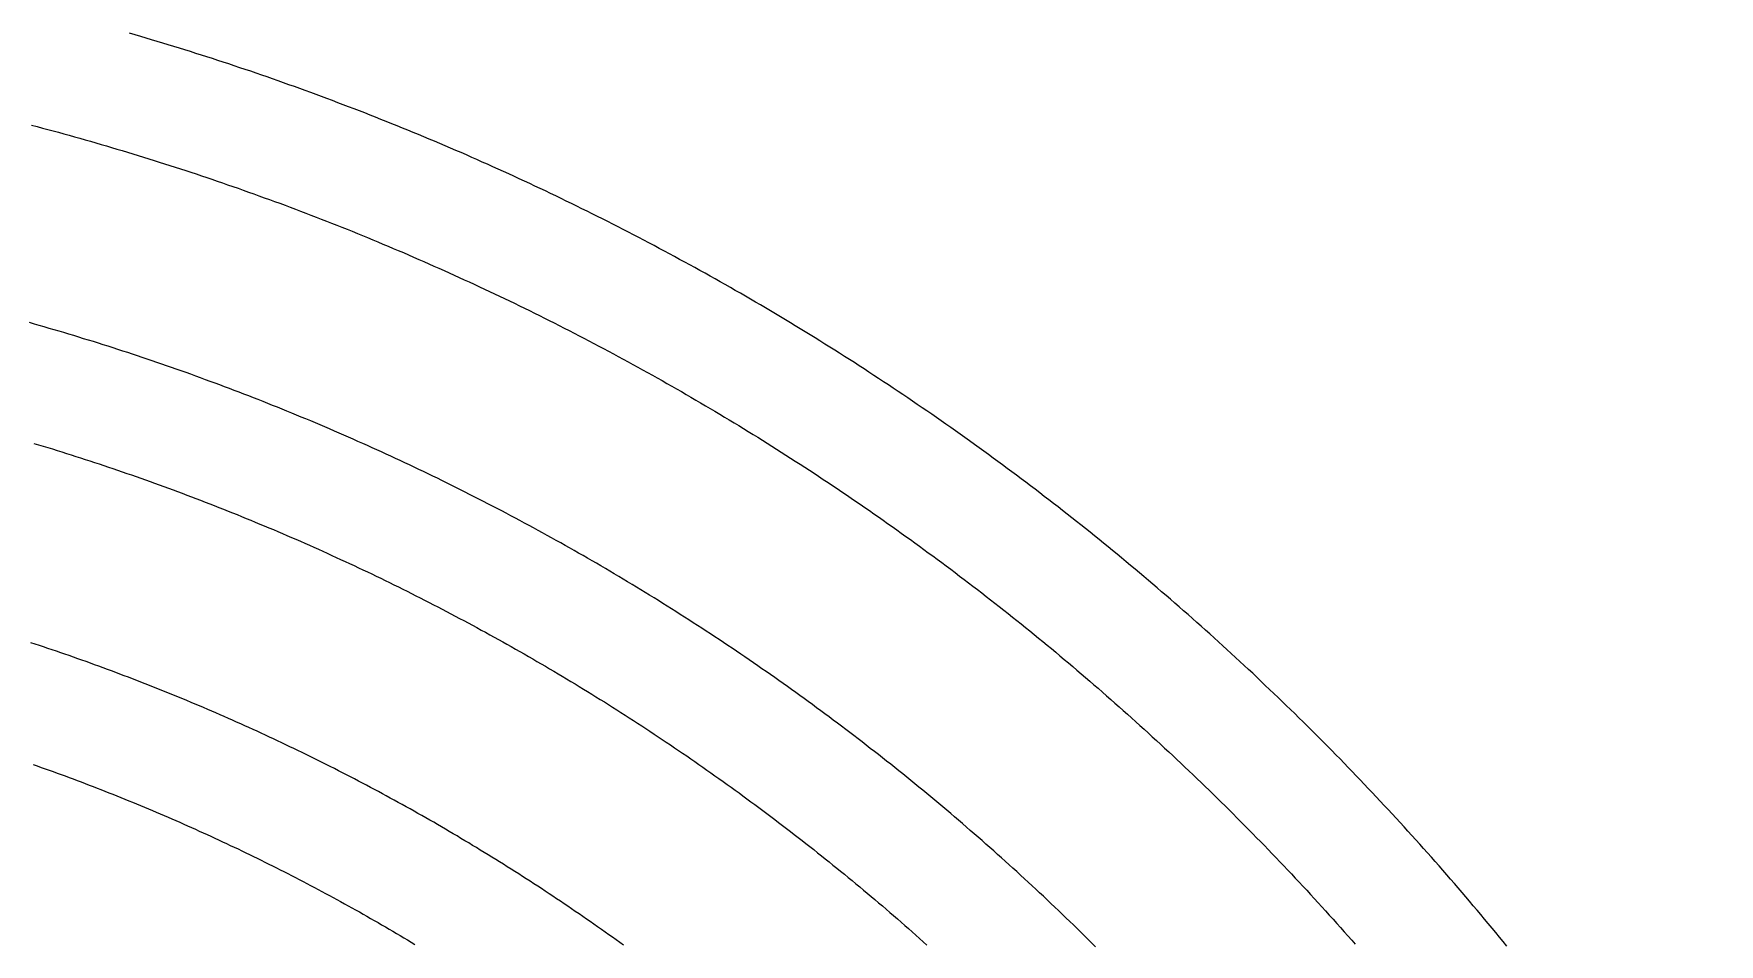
# Model space of a CAD drawing. Header units: inches. Extents: x -43479 to 56521, y -44741 to 59530.
# Drawn here: x 4498 to 6263, y 40971 to 41923 of the extents above; entities that cross this region are included whole.
import ezdxf

# ---------------------------------------------------------------- set-up
doc = ezdxf.new("R2010")
doc.units = ezdxf.units.IN
doc.header["$MEASUREMENT"] = 0

# ---------------------------------------------------------------- blocks, each defined once
blk = doc.blocks.new('kanishk_spiralEditV1')
for points in [[(5040.3, -368.8), (5036.4, -373.5), (5032.5, -378.3), (5028.6, -383), (5024.7, -387.7), (5020.8, -392.4), (5016.9, -397.1), (5013, -401.7), (5009.1, -406.4), (5005.1, -411.1), (5001.2, -415.7), (4997.2, -420.4), (4993.3, -425), (4989.3, -429.7), (4985.3, -434.3), (4981.3, -438.9), (4977.3, -443.5), (4973.3, -448.1), (4969.3, -452.7), (4965.2, -457.3), (4961.2, -461.8), (4957.1, -466.4), (4953.1, -471), (4949, -475.5), (4944.9, -480), (4940.8, -484.6), (4936.7, -489.1), (4932.6, -493.6), (4928.5, -498.1), (4924.4, -502.6), (4920.2, -507.1), (4916.1, -511.6), (4911.9, -516), (4907.7, -520.5), (4903.6, -524.9), (4899.4, -529.4), (4895.2, -533.8), (4891, -538.2), (4886.8, -542.6), (4882.6, -547), (4878.3, -551.4), (4874.1, -555.8), (4869.8, -560.2), (4865.6, -564.6), (4861.3, -568.9), (4857, -573.3), (4852.8, -577.6), (4848.5, -581.9), (4844.2, -586.3), (4839.9, -590.6), (4835.5, -594.9), (4831.2, -599.2), (4826.9, -603.5), (4822.5, -607.7), (4818.2, -612), (4813.8, -616.3), (4809.4, -620.5), (4805.1, -624.8), (4800.7, -629), (4796.3, -633.2), (4791.9, -637.4), (4787.4, -641.6), (4783, -645.8), (4778.6, -650), (4774.2, -654.2), (4769.7, -658.3), (4765.2, -662.5), (4760.8, -666.6), (4756.3, -670.8), (4751.8, -674.9), (4747.3, -679), (4742.8, -683.1), (4738.3, -687.2), (4733.8, -691.3), (4729.3, -695.4), (4724.7, -699.4), (4720.2, -703.5), (4715.6, -707.5), (4711.1, -711.6), (4706.5, -715.6), (4701.9, -719.6), (4697.4, -723.6), (4692.8, -727.6), (4688.2, -731.6), (4683.6, -735.6), (4678.9, -739.6), (4674.3, -743.5), (4669.7, -747.5), (4665, -751.4), (4660.4, -755.4), (4655.7, -759.3), (4651.1, -763.2), (4646.4, -767.1), (4641.7, -771), (4637, -774.9), (4632.3, -778.7), (4627.6, -782.6), (4622.9, -786.5), (4618.2, -790.3), (4613.5, -794.1), (4608.7, -798), (4604, -801.8), (4599.2, -805.6), (4594.5, -809.4), (4589.7, -813.1), (4584.9, -816.9), (4580.1, -820.7), (4575.3, -824.4), (4570.5, -828.2), (4565.7, -831.9), (4560.9, -835.6), (4556.1, -839.3), (4551.3, -843), (4546.4, -846.7), (4541.6, -850.4), (4536.7, -854.1), (4531.9, -857.7), (4527, -861.4), (4522.1, -865), (4517.3, -868.6), (4512.4, -872.2), (4507.5, -875.9), (4502.6, -879.4), (4497.7, -883), (4492.7, -886.6), (4487.8, -890.2), (4482.9, -893.7), (4477.9, -897.3), (4473, -900.8), (4468, -904.3), (4463.1, -907.8), (4458.1, -911.3), (4453.1, -914.8), (4448.1, -918.3), (4443.2, -921.8), (4438.2, -925.2), (4433.2, -928.7), (4428.1, -932.1), (4423.1, -935.6), (4418.1, -939), (4413.1, -942.4), (4408, -945.8), (4403, -949.2), (4397.9, -952.5), (4392.9, -955.9), (4387.8, -959.3), (4382.7, -962.6), (4377.6, -965.9), (4372.6, -969.3), (4367.5, -972.6), (4362.4, -975.9), (4357.3, -979.2), (4352.1, -982.4), (4347, -985.7), (4341.9, -989), (4336.8, -992.2), (4331.6, -995.4), (4326.5, -998.7), (4321.3, -1001.9), (4316.2, -1005.1), (4311, -1008.3), (4305.8, -1011.4), (4300.6, -1014.6), (4295.4, -1017.8), (4290.3, -1020.9), (4285.1, -1024), (4279.9, -1027.2), (4274.6, -1030.3), (4269.4, -1033.4), (4264.2, -1036.5), (4259, -1039.6), (4253.7, -1042.6), (4248.5, -1045.7), (4243.2, -1048.7), (4238, -1051.8), (4232.7, -1054.8), (4227.5, -1057.8), (4222.2, -1060.8), (4216.9, -1063.8), (4211.6, -1066.8), (4206.3, -1069.8), (4201, -1072.7), (4195.7, -1075.7), (4190.4, -1078.6), (4185.1, -1081.5), (4179.8, -1084.4), (4174.4, -1087.3), (4169.1, -1090.2), (4163.8, -1093.1), (4158.4, -1096), (4153.1, -1098.8), (4147.7, -1101.7), (4142.3, -1104.5), (4137, -1107.3), (4131.6, -1110.1), (4126.2, -1112.9), (4120.8, -1115.7), (4115.4, -1118.5), (4110.1, -1121.3), (4104.6, -1124), (4099.2, -1126.8), (4093.8, -1129.5), (4088.4, -1132.2), (4083, -1134.9), (4077.6, -1137.6), (4072.1, -1140.3), (4066.7, -1143), (4061.2, -1145.6), (4055.8, -1148.3), (4050.3, -1150.9), (4044.9, -1153.6), (4039.4, -1156.2), (4033.9, -1158.8), (4028.4, -1161.4), (4023, -1164), (4017.5, -1166.5), (4012, -1169.1), (4006.5, -1171.6), (4001, -1174.2), (3995.5, -1176.7), (3989.9, -1179.2), (3984.4, -1181.7), (3978.9, -1184.2), (3973.4, -1186.7), (3967.8, -1189.1), (3962.3, -1191.6), (3956.8, -1194), (3951.2, -1196.5), (3945.7, -1198.9), (3940.1, -1201.3), (3934.5, -1203.7), (3929, -1206.1), (3923.4, -1208.4), (3917.8, -1210.8), (3912.2, -1213.1), (3906.6, -1215.5), (3901.1, -1217.8), (3895.5, -1220.1), (3889.9, -1222.4), (3884.3, -1224.7), (3878.6, -1227), (3873, -1229.2), (3867.4, -1231.5), (3861.8, -1233.7), (3856.2, -1236), (3850.5, -1238.2), (3844.9, -1240.4), (3839.2, -1242.6), (3833.6, -1244.8), (3827.9, -1246.9), (3822.3, -1249.1), (3816.6, -1251.2), (3811, -1253.4), (3805.3, -1255.5), (3799.6, -1257.6), (3794, -1259.7), (3788.3, -1261.8), (3782.6, -1263.9), (3776.9, -1265.9), (3771.2, -1268), (3765.5, -1270), (3759.8, -1272), (3754.1, -1274.1), (3748.4, -1276.1), (3742.7, -1278.1), (3737, -1280), (3731.2, -1282), (3725.5, -1284), (3719.8, -1285.9), (3714.1, -1287.8), (3708.3, -1289.7), (3702.6, -1291.7), (3696.8, -1293.5), (3691.1, -1295.4), (3685.3, -1297.3), (3679.6, -1299.2), (3673.8, -1301), (3668.1, -1302.8), (3662.3, -1304.7), (3656.5, -1306.5), (3650.8, -1308.3), (3645, -1310), (3639.2, -1311.8), (3633.4, -1313.6), (3627.6, -1315.3), (3621.8, -1317.1), (3616.1, -1318.8), (3610.3, -1320.5), (3604.5, -1322.2), (3598.7, -1323.9)], [(4609.8, -368.1), (4606, -372), (4602.1, -375.8), (4598.2, -379.6), (4594.4, -383.4), (4590.5, -387.2), (4586.6, -390.9), (4582.7, -394.7), (4578.8, -398.5), (4574.9, -402.2), (4571, -406), (4567, -409.7), (4563.1, -413.5), (4559.1, -417.2), (4555.2, -420.9), (4551.2, -424.6), (4547.3, -428.3), (4543.3, -432), (4539.3, -435.7), (4535.3, -439.3), (4531.3, -443), (4527.3, -446.7), (4523.3, -450.3), (4519.3, -453.9), (4515.2, -457.6), (4511.2, -461.2), (4507.2, -464.8), (4503.1, -468.4), (4499, -472), (4495, -475.6), (4490.9, -479.2), (4486.8, -482.7), (4482.7, -486.3), (4478.6, -489.8), (4474.5, -493.4), (4470.4, -496.9), (4466.3, -500.4), (4462.2, -504), (4458.1, -507.5), (4453.9, -511), (4449.8, -514.4), (4445.6, -517.9), (4441.5, -521.4), (4437.3, -524.9), (4433.1, -528.3), (4428.9, -531.8), (4424.8, -535.2), (4420.6, -538.6), (4416.4, -542), (4412.2, -545.5), (4407.9, -548.9), (4403.7, -552.2), (4399.5, -555.6), (4395.3, -559), (4391, -562.4), (4386.8, -565.7), (4382.5, -569.1), (4378.2, -572.4), (4374, -575.7), (4369.7, -579.1), (4365.4, -582.4), (4361.1, -585.7), (4356.8, -589), (4352.5, -592.2), (4348.2, -595.5), (4343.9, -598.8), (4339.6, -602), (4335.2, -605.3), (4330.9, -608.5), (4326.5, -611.7), (4322.2, -615), (4317.8, -618.2), (4313.5, -621.4), (4309.1, -624.6), (4304.7, -627.7), (4300.3, -630.9), (4296, -634.1), (4291.6, -637.2), (4287.2, -640.4), (4282.7, -643.5), (4278.3, -646.6), (4273.9, -649.7), (4269.5, -652.9), (4265, -656), (4260.6, -659), (4256.2, -662.1), (4251.7, -665.2), (4247.2, -668.2), (4242.8, -671.3), (4238.3, -674.3), (4233.8, -677.4), (4229.3, -680.4), (4224.9, -683.4), (4220.4, -686.4), (4215.9, -689.4), (4211.3, -692.4), (4206.8, -695.4), (4202.3, -698.3), (4197.8, -701.3), (4193.2, -704.2), (4188.7, -707.1), (4184.2, -710.1), (4179.6, -713), (4175.1, -715.9), (4170.5, -718.8), (4165.9, -721.7), (4161.4, -724.6), (4156.8, -727.4), (4152.2, -730.3), (4147.6, -733.1), (4143, -736), (4138.4, -738.8), (4133.8, -741.6), (4129.2, -744.4), (4124.6, -747.2), (4119.9, -750), (4115.3, -752.8), (4110.7, -755.6), (4106, -758.3), (4101.4, -761.1), (4096.7, -763.8), (4092.1, -766.5), (4087.4, -769.3), (4082.7, -772), (4078, -774.7), (4073.4, -777.4), (4068.7, -780), (4064, -782.7), (4059.3, -785.4), (4054.6, -788), (4049.9, -790.7), (4045.2, -793.3), (4040.4, -795.9), (4035.7, -798.5), (4031, -801.1), (4026.3, -803.7), (4021.5, -806.3), (4016.8, -808.9), (4012, -811.4), (4007.3, -814), (4002.5, -816.5), (3997.7, -819.1), (3993, -821.6), (3988.2, -824.1), (3983.4, -826.6), (3978.6, -829.1), (3973.8, -831.6), (3969, -834), (3964.2, -836.5), (3959.4, -838.9), (3954.6, -841.4), (3949.8, -843.8), (3945, -846.2), (3940.2, -848.6), (3935.3, -851), (3930.5, -853.4), (3925.6, -855.8), (3920.8, -858.2), (3916, -860.5), (3911.1, -862.9), (3906.2, -865.2), (3901.4, -867.5), (3896.5, -869.8), (3891.6, -872.2), (3886.8, -874.5), (3881.9, -876.7), (3877, -879), (3872.1, -881.3), (3867.2, -883.5), (3862.3, -885.8), (3857.4, -888), (3852.5, -890.2), (3847.6, -892.4), (3842.7, -894.6), (3837.7, -896.8), (3832.8, -899), (3827.9, -901.2), (3822.9, -903.4), (3818, -905.5), (3813.1, -907.6), (3808.1, -909.8), (3803.2, -911.9), (3798.2, -914), (3793.2, -916.1), (3788.3, -918.2), (3783.3, -920.3), (3778.3, -922.3), (3773.4, -924.4), (3768.4, -926.4), (3763.4, -928.5), (3758.4, -930.5), (3753.4, -932.5), (3748.4, -934.5), (3743.4, -936.5), (3738.4, -938.5), (3733.4, -940.5), (3728.4, -942.4), (3723.4, -944.4), (3718.3, -946.3), (3713.3, -948.2), (3708.3, -950.2), (3703.2, -952.1), (3698.2, -954), (3693.2, -955.9), (3688.1, -957.7), (3683.1, -959.6), (3678, -961.4), (3673, -963.3), (3667.9, -965.1), (3662.9, -967), (3657.8, -968.8), (3652.7, -970.6), (3647.6, -972.4), (3642.6, -974.1), (3637.5, -975.9), (3632.4, -977.7), (3627.3, -979.4), (3622.2, -981.1), (3617.1, -982.9), (3612, -984.6), (3606.9, -986.3), (3601.8, -988), (3596.7, -989.7), (3591.6, -991.3), (3586.5, -993), (3581.4, -994.7), (3576.3, -996.3), (3571.1, -997.9), (3566, -999.5), (3560.9, -1001.2), (3555.7, -1002.8), (3550.6, -1004.3), (3545.5, -1005.9), (3540.3, -1007.5), (3535.2, -1009), (3530, -1010.6), (3524.9, -1012.1), (3519.7, -1013.6), (3514.6, -1015.1), (3509.4, -1016.6), (3504.2, -1018.1), (3499.1, -1019.6), (3493.9, -1021.1)], [(4115.6, -369.7), (4111.8, -372.5), (4107.9, -375.2), (4104.1, -378), (4100.2, -380.7), (4096.4, -383.5), (4092.5, -386.2), (4088.6, -388.9), (4084.7, -391.7), (4080.8, -394.4), (4077, -397.1), (4073.1, -399.8), (4069.2, -402.5), (4065.2, -405.1), (4061.3, -407.8), (4057.4, -410.5), (4053.5, -413.1), (4049.6, -415.8), (4045.6, -418.4), (4041.7, -421), (4037.7, -423.6), (4033.8, -426.2), (4029.8, -428.9), (4025.9, -431.4), (4021.9, -434), (4017.9, -436.6), (4013.9, -439.2), (4010, -441.7), (4006, -444.3), (4002, -446.8), (3998, -449.4), (3994, -451.9), (3990, -454.4), (3985.9, -456.9), (3981.9, -459.4), (3977.9, -461.9), (3973.9, -464.4), (3969.8, -466.9), (3965.8, -469.3), (3961.8, -471.8), (3957.7, -474.2), (3953.7, -476.7), (3949.6, -479.1), (3945.5, -481.5), (3941.5, -484), (3937.4, -486.4), (3933.3, -488.8), (3929.2, -491.1), (3925.1, -493.5), (3921, -495.9), (3917, -498.3), (3912.8, -500.6), (3908.7, -503), (3904.6, -505.3), (3900.5, -507.6), (3896.4, -509.9), (3892.3, -512.3), (3888.1, -514.6), (3884, -516.8), (3879.9, -519.1), (3875.7, -521.4), (3871.6, -523.7), (3867.4, -525.9), (3863.3, -528.2), (3859.1, -530.4), (3854.9, -532.6), (3850.8, -534.9), (3846.6, -537.1), (3842.4, -539.3), (3838.2, -541.5), (3834, -543.7), (3829.8, -545.8), (3825.6, -548), (3821.4, -550.2), (3817.2, -552.3), (3813, -554.5), (3808.8, -556.6), (3804.6, -558.7), (3800.4, -560.8), (3796.1, -563), (3791.9, -565), (3787.7, -567.1), (3783.4, -569.2), (3779.2, -571.3), (3774.9, -573.3), (3770.7, -575.4), (3766.4, -577.4), (3762.2, -579.5), (3757.9, -581.5), (3753.6, -583.5), (3749.4, -585.5), (3745.1, -587.5), (3740.8, -589.5), (3736.5, -591.5), (3732.2, -593.5), (3727.9, -595.4), (3723.6, -597.4), (3719.3, -599.3), (3715, -601.3), (3710.7, -603.2), (3706.4, -605.1), (3702.1, -607), (3697.8, -608.9), (3693.5, -610.8), (3689.1, -612.7), (3684.8, -614.6), (3680.5, -616.4), (3676.1, -618.3), (3671.8, -620.1), (3667.4, -621.9), (3663.1, -623.8), (3658.7, -625.6), (3654.4, -627.4), (3650, -629.2), (3645.7, -631), (3641.3, -632.8), (3636.9, -634.5), (3632.5, -636.3), (3628.2, -638), (3623.8, -639.8), (3619.4, -641.5), (3615, -643.2), (3610.6, -644.9), (3606.2, -646.7), (3601.8, -648.3), (3597.4, -650), (3593, -651.7), (3588.6, -653.4), (3584.2, -655), (3579.8, -656.7), (3575.4, -658.3), (3571, -660), (3566.5, -661.6), (3562.1, -663.2), (3557.7, -664.8), (3553.2, -666.4), (3548.8, -668), (3544.4, -669.5), (3539.9, -671.1), (3535.5, -672.7), (3531, -674.2), (3526.6, -675.7), (3522.1, -677.3), (3517.7, -678.8), (3513.2, -680.3), (3508.7, -681.8), (3504.3, -683.3), (3499.8, -684.8), (3495.3, -686.2)], [(3497.6, -558.8), (3501.8, -557.3), (3506, -555.8), (3510.2, -554.4), (3514.4, -552.9), (3518.6, -551.3), (3522.8, -549.8), (3527, -548.3), (3531.2, -546.8), (3535.4, -545.2), (3539.6, -543.7), (3543.7, -542.1), (3547.9, -540.5), (3552.1, -538.9), (3556.3, -537.3), (3560.4, -535.7), (3564.6, -534.1), (3568.7, -532.5), (3572.9, -530.9), (3577.1, -529.3), (3581.2, -527.6), (3585.3, -526), (3589.5, -524.3), (3593.6, -522.6), (3597.8, -520.9), (3601.9, -519.3), (3606, -517.6), (3610.2, -515.9), (3614.3, -514.1), (3618.4, -512.4), (3622.5, -510.7), (3626.6, -509), (3630.7, -507.2), (3634.8, -505.4), (3638.9, -503.7), (3643, -501.9), (3647.1, -500.1), (3651.2, -498.3), (3655.3, -496.5), (3659.4, -494.7), (3663.5, -492.9), (3667.6, -491.1), (3671.6, -489.2), (3675.7, -487.4), (3679.8, -485.5), (3683.8, -483.7), (3687.9, -481.8), (3691.9, -479.9), (3696, -478), (3700, -476.1), (3704.1, -474.2), (3708.1, -472.3), (3712.2, -470.4), (3716.2, -468.5), (3720.2, -466.5), (3724.3, -464.6), (3728.3, -462.6), (3732.3, -460.7), (3736.3, -458.7), (3740.3, -456.7), (3744.3, -454.7), (3748.3, -452.7), (3752.3, -450.7), (3756.3, -448.7), (3760.3, -446.7), (3764.3, -444.7), (3768.3, -442.6), (3772.2, -440.6), (3776.2, -438.5), (3780.2, -436.4), (3784.2, -434.4), (3788.1, -432.3), (3792.1, -430.2), (3796, -428.1), (3800, -426), (3803.9, -423.9), (3807.9, -421.8), (3811.8, -419.6), (3815.7, -417.5), (3819.6, -415.3), (3823.6, -413.2), (3827.5, -411), (3831.4, -408.8), (3835.3, -406.7), (3839.2, -404.5), (3843.1, -402.3), (3847, -400.1), (3850.9, -397.8), (3854.8, -395.6), (3858.7, -393.4), (3862.5, -391.1), (3866.4, -388.9), (3870.3, -386.6), (3874.2, -384.4), (3878, -382.1), (3881.9, -379.8), (3885.7, -377.5), (3889.6, -375.2), (3893.4, -372.9), (3897.2, -370.6)], [(3498.3, -894.8), (3503.2, -893.4), (3508.1, -891.9), (3513, -890.4), (3517.9, -888.9), (3522.8, -887.3), (3527.7, -885.8), (3532.6, -884.3), (3537.5, -882.7), (3542.4, -881.2), (3547.3, -879.6), (3552.1, -878), (3557, -876.4), (3561.9, -874.8), (3566.8, -873.2), (3571.6, -871.6), (3576.5, -870), (3581.3, -868.3), (3586.2, -866.7), (3591, -865), (3595.9, -863.3), (3600.7, -861.7), (3605.6, -860), (3610.4, -858.3), (3615.2, -856.6), (3620.1, -854.8), (3624.9, -853.1), (3629.7, -851.4), (3634.6, -849.6), (3639.4, -847.8), (3644.2, -846.1), (3649, -844.3), (3653.8, -842.5), (3658.6, -840.7), (3663.4, -838.9), (3668.2, -837), (3673, -835.2), (3677.8, -833.4), (3682.6, -831.5), (3687.3, -829.6), (3692.1, -827.8), (3696.9, -825.9), (3701.7, -824), (3706.4, -822.1), (3711.2, -820.2), (3716, -818.2), (3720.7, -816.3), (3725.5, -814.4), (3730.2, -812.4), (3735, -810.4), (3739.7, -808.5), (3744.4, -806.5), (3749.2, -804.5), (3753.9, -802.5), (3758.6, -800.5), (3763.3, -798.4), (3768, -796.4), (3772.8, -794.4), (3777.5, -792.3), (3782.2, -790.2), (3786.9, -788.2), (3791.6, -786.1), (3796.3, -784), (3800.9, -781.9), (3805.6, -779.8), (3810.3, -777.6), (3815, -775.5), (3819.6, -773.3), (3824.3, -771.2), (3829, -769), (3833.6, -766.9), (3838.3, -764.7), (3842.9, -762.5), (3847.6, -760.3), (3852.2, -758.1), (3856.8, -755.8), (3861.5, -753.6), (3866.1, -751.4), (3870.7, -749.1), (3875.3, -746.8), (3880, -744.6), (3884.6, -742.3), (3889.2, -740), (3893.8, -737.7), (3898.4, -735.4), (3902.9, -733.1), (3907.5, -730.7), (3912.1, -728.4), (3916.7, -726), (3921.3, -723.7), (3925.8, -721.3), (3930.4, -718.9), (3934.9, -716.5), (3939.5, -714.1), (3944, -711.7), (3948.6, -709.3), (3953.1, -706.9), (3957.6, -704.5), (3962.2, -702), (3966.7, -699.5), (3971.2, -697.1), (3975.7, -694.6), (3980.2, -692.1), (3984.7, -689.6), (3989.2, -687.1), (3993.7, -684.6), (3998.2, -682.1), (4002.7, -679.6), (4007.2, -677), (4011.6, -674.5), (4016.1, -671.9), (4020.6, -669.3), (4025, -666.7), (4029.5, -664.2), (4033.9, -661.6), (4038.3, -659), (4042.8, -656.3), (4047.2, -653.7), (4051.6, -651.1), (4056.1, -648.4), (4060.5, -645.8), (4064.9, -643.1), (4069.3, -640.4), (4073.7, -637.7), (4078.1, -635.1), (4082.5, -632.4), (4086.8, -629.6), (4091.2, -626.9), (4095.6, -624.2), (4099.9, -621.5), (4104.3, -618.7), (4108.7, -615.9), (4113, -613.2), (4117.3, -610.4), (4121.7, -607.6), (4126, -604.8), (4130.3, -602), (4134.7, -599.2), (4139, -596.4), (4143.3, -593.6), (4147.6, -590.7), (4151.9, -587.9), (4156.2, -585), (4160.4, -582.1), (4164.7, -579.3), (4169, -576.4), (4173.3, -573.5), (4177.5, -570.6), (4181.8, -567.7), (4186, -564.7), (4190.3, -561.8), (4194.5, -558.9), (4198.7, -555.9), (4203, -553), (4207.2, -550), (4211.4, -547), (4215.6, -544), (4219.8, -541), (4224, -538), (4228.2, -535), (4232.4, -532), (4236.6, -529), (4240.7, -525.9), (4244.9, -522.9), (4249, -519.8), (4253.2, -516.8), (4257.3, -513.7), (4261.5, -510.6), (4265.6, -507.5), (4269.7, -504.4), (4273.9, -501.3), (4278, -498.2), (4282.1, -495.1), (4286.2, -491.9), (4290.3, -488.8), (4294.4, -485.6), (4298.4, -482.5), (4302.5, -479.3), (4306.6, -476.1), (4310.7, -472.9), (4314.7, -469.7), (4318.8, -466.5), (4322.8, -463.3), (4326.8, -460.1), (4330.9, -456.9), (4334.9, -453.6), (4338.9, -450.4), (4342.9, -447.1), (4346.9, -443.9), (4350.9, -440.6), (4354.9, -437.3), (4358.9, -434), (4362.9, -430.7), (4366.8, -427.4), (4370.8, -424.1), (4374.8, -420.8), (4378.7, -417.4), (4382.6, -414.1), (4386.6, -410.8), (4390.5, -407.4), (4394.4, -404), (4398.3, -400.7), (4402.3, -397.3), (4406.2, -393.9), (4410.1, -390.5), (4413.9, -387.1), (4417.8, -383.7), (4421.7, -380.2), (4425.6, -376.8), (4429.4, -373.4), (4433.3, -369.9)], [(3496.2, -1227.7), (3501.8, -1226.2), (3507.4, -1224.7), (3513, -1223.2), (3518.6, -1221.7), (3524.2, -1220.2), (3529.8, -1218.7), (3535.4, -1217.1), (3541, -1215.6), (3546.5, -1214), (3552.1, -1212.4), (3557.7, -1210.8), (3563.2, -1209.2), (3568.8, -1207.6), (3574.4, -1206), (3579.9, -1204.4), (3585.5, -1202.7), (3591, -1201), (3596.6, -1199.4), (3602.1, -1197.7), (3607.7, -1196), (3613.2, -1194.3), (3618.7, -1192.6), (3624.3, -1190.8), (3629.8, -1189.1), (3635.3, -1187.3), (3640.8, -1185.6), (3646.4, -1183.8), (3651.9, -1182), (3657.4, -1180.2), (3662.9, -1178.4), (3668.4, -1176.6), (3673.9, -1174.8), (3679.4, -1172.9), (3684.9, -1171), (3690.4, -1169.2), (3695.8, -1167.3), (3701.3, -1165.4), (3706.8, -1163.5), (3712.3, -1161.6), (3717.7, -1159.7), (3723.2, -1157.7), (3728.7, -1155.8), (3734.1, -1153.8), (3739.6, -1151.8), (3745, -1149.9), (3750.5, -1147.9), (3755.9, -1145.9), (3761.4, -1143.8), (3766.8, -1141.8), (3772.2, -1139.8), (3777.6, -1137.7), (3783.1, -1135.6), (3788.5, -1133.6), (3793.9, -1131.5), (3799.3, -1129.4), (3804.7, -1127.3), (3810.1, -1125.2), (3815.5, -1123), (3820.9, -1120.9), (3826.3, -1118.7), (3831.7, -1116.6), (3837.1, -1114.4), (3842.4, -1112.2), (3847.8, -1110), (3853.2, -1107.8), (3858.5, -1105.5), (3863.9, -1103.3), (3869.2, -1101.1), (3874.6, -1098.8), (3879.9, -1096.5), (3885.3, -1094.3), (3890.6, -1092), (3895.9, -1089.7), (3901.3, -1087.3), (3906.6, -1085), (3911.9, -1082.7), (3917.2, -1080.3), (3922.5, -1078), (3927.8, -1075.6), (3933.1, -1073.2), (3938.4, -1070.8), (3943.7, -1068.4), (3949, -1066), (3954.2, -1063.6), (3959.5, -1061.2), (3964.8, -1058.7), (3970.1, -1056.2), (3975.3, -1053.8), (3980.6, -1051.3), (3985.8, -1048.8), (3991.1, -1046.3), (3996.3, -1043.8), (4001.5, -1041.3), (4006.8, -1038.7), (4012, -1036.2), (4017.2, -1033.6), (4022.4, -1031), (4027.6, -1028.5), (4032.8, -1025.9), (4038, -1023.3), (4043.2, -1020.7), (4048.4, -1018), (4053.6, -1015.4), (4058.7, -1012.7), (4063.9, -1010.1), (4069.1, -1007.4), (4074.2, -1004.7), (4079.4, -1002), (4084.5, -999.3), (4089.7, -996.6), (4094.8, -993.9), (4099.9, -991.2), (4105.1, -988.4), (4110.2, -985.7), (4115.3, -982.9), (4120.4, -980.1), (4125.5, -977.3), (4130.6, -974.5), (4135.7, -971.7), (4140.8, -968.9), (4145.9, -966.1), (4151, -963.2), (4156, -960.4), (4161.1, -957.5), (4166.1, -954.6), (4171.2, -951.8), (4176.2, -948.9), (4181.3, -946), (4186.3, -943), (4191.4, -940.1), (4196.4, -937.2), (4201.4, -934.2), (4206.4, -931.3), (4211.4, -928.3), (4216.4, -925.3), (4221.4, -922.3), (4226.4, -919.3), (4231.4, -916.3), (4236.3, -913.3), (4241.3, -910.3), (4246.3, -907.2), (4251.2, -904.2), (4256.2, -901.1), (4261.1, -898), (4266.1, -894.9), (4271, -891.8), (4275.9, -888.7), (4280.8, -885.6), (4285.7, -882.5), (4290.6, -879.3), (4295.5, -876.2), (4300.4, -873), (4305.3, -869.9), (4310.2, -866.7), (4315.1, -863.5), (4319.9, -860.3), (4324.8, -857.1), (4329.7, -853.9), (4334.5, -850.6), (4339.3, -847.4), (4344.2, -844.1), (4349, -840.9), (4353.8, -837.6), (4358.6, -834.3), (4363.4, -831), (4368.2, -827.7), (4373, -824.4), (4377.8, -821.1), (4382.6, -817.8), (4387.4, -814.4), (4392.1, -811.1), (4396.9, -807.7), (4401.7, -804.3), (4406.4, -800.9), (4411.1, -797.5), (4415.9, -794.1), (4420.6, -790.7), (4425.3, -787.3), (4430, -783.9), (4434.7, -780.4), (4439.4, -777), (4444.1, -773.5), (4448.8, -770), (4453.5, -766.5), (4458.1, -763.1), (4462.8, -759.5), (4467.5, -756), (4472.1, -752.5), (4476.7, -749), (4481.4, -745.4), (4486, -741.9), (4490.6, -738.3), (4495.2, -734.7), (4499.8, -731.2), (4504.4, -727.6), (4509, -724), (4513.6, -720.4), (4518.2, -716.7), (4522.7, -713.1), (4527.3, -709.5), (4531.8, -705.8), (4536.4, -702.2), (4540.9, -698.5), (4545.5, -694.8), (4550, -691.1), (4554.5, -687.4), (4559, -683.7), (4563.5, -680), (4568, -676.3), (4572.5, -672.5), (4576.9, -668.8), (4581.4, -665), (4585.9, -661.3), (4590.3, -657.5), (4594.8, -653.7), (4599.2, -649.9), (4603.6, -646.1), (4608.1, -642.3), (4612.5, -638.5), (4616.9, -634.6), (4621.3, -630.8), (4625.7, -626.9), (4630, -623.1), (4634.4, -619.2), (4638.8, -615.3), (4643.1, -611.4), (4647.5, -607.5), (4651.8, -603.6), (4656.2, -599.7), (4660.5, -595.8), (4664.8, -591.9), (4669.1, -587.9), (4673.4, -584), (4677.7, -580), (4682, -576), (4686.3, -572.1), (4690.6, -568.1), (4694.8, -564.1), (4699.1, -560.1), (4703.3, -556.1), (4707.5, -552), (4711.8, -548), (4716, -543.9), (4720.2, -539.9), (4724.4, -535.8), (4728.6, -531.8), (4732.8, -527.7), (4737, -523.6), (4741.1, -519.5), (4745.3, -515.4), (4749.5, -511.3), (4753.6, -507.2), (4757.7, -503), (4761.9, -498.9), (4766, -494.7), (4770.1, -490.6), (4774.2, -486.4), (4778.3, -482.2), (4782.4, -478.1), (4786.4, -473.9), (4790.5, -469.7), (4794.6, -465.4), (4798.6, -461.2), (4802.7, -457), (4806.7, -452.8), (4810.7, -448.5), (4814.7, -444.3), (4818.7, -440), (4822.7, -435.7), (4826.7, -431.4), (4830.7, -427.2), (4834.7, -422.9), (4838.6, -418.6), (4842.6, -414.2), (4846.5, -409.9), (4850.5, -405.6), (4854.4, -401.3), (4858.3, -396.9), (4862.2, -392.6), (4866.1, -388.2), (4870, -383.8), (4873.9, -379.4), (4877.8, -375), (4881.6, -370.7)]]:
    blk.add_lwpolyline(points)

msp = doc.modelspace()

# ---------------------------------------------------------------- linework, layer by layer
msp.add_circle((6520.5, 9529.6), 50000)

# ---------------------------------------------------------------- block references
at = {"xscale": -1, "rotation": 180}
msp.add_blockref('kanishk_spiralEditV1', (1000, 40600), dxfattribs=at)

doc.saveas('drawing.dxf')
